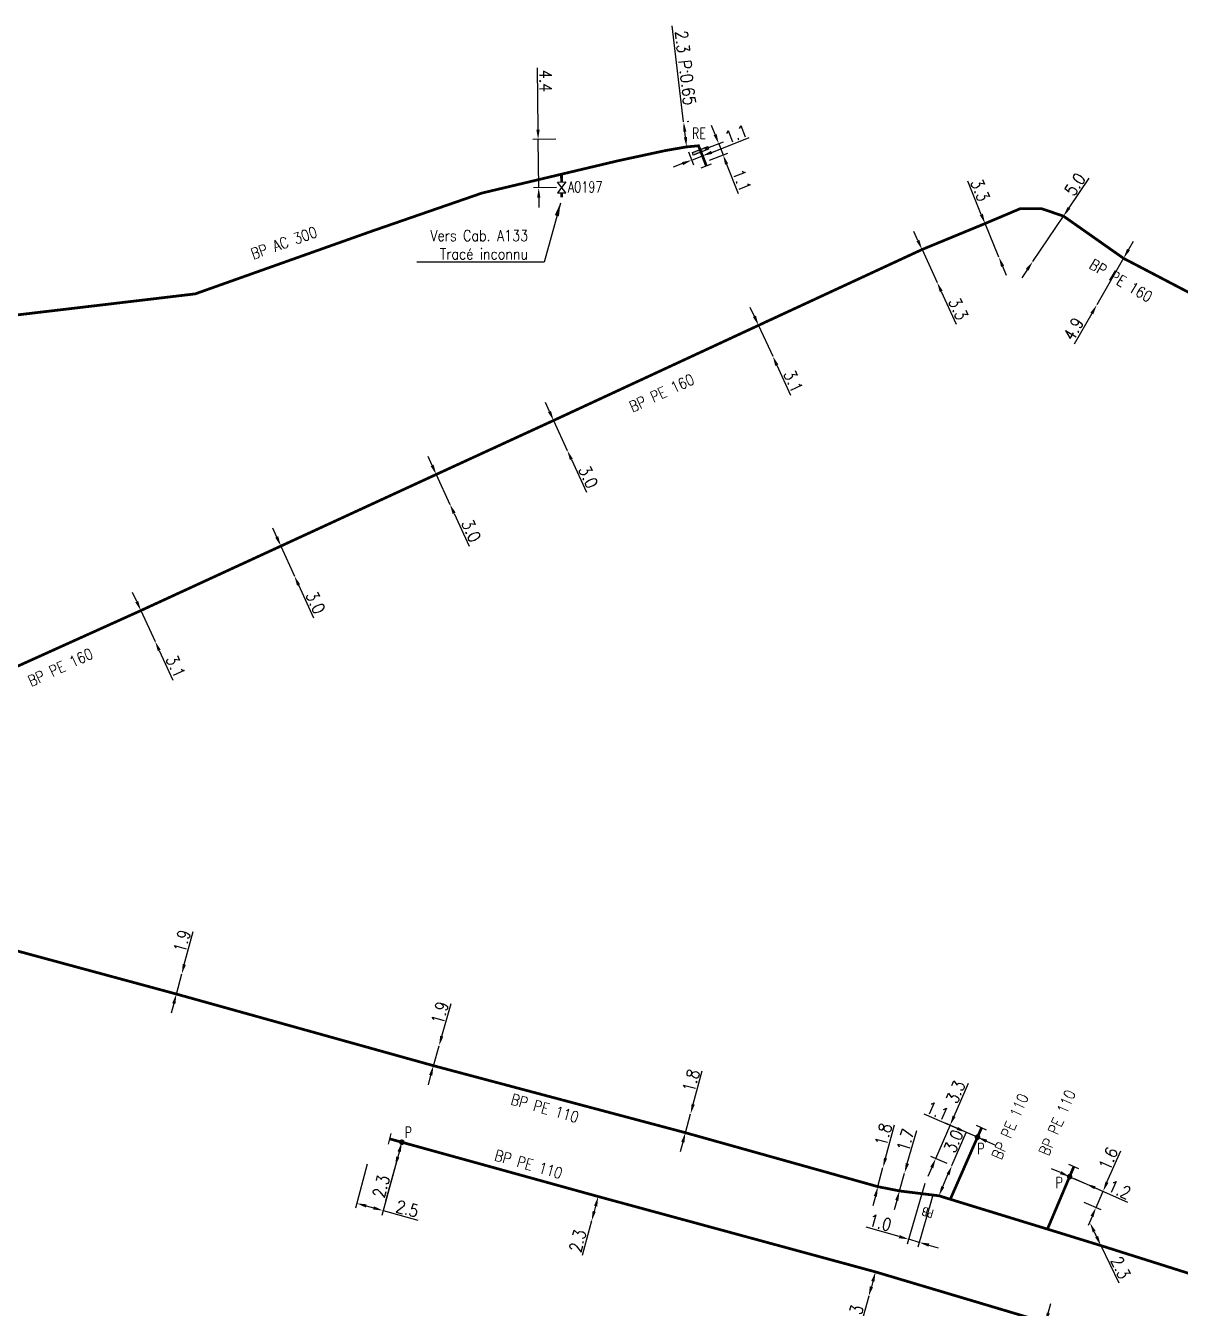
# Model space of a CAD drawing. Header units: millimetres. Extents: x 185000 to 186000, y 127990 to 129010.
# Drawn here: x 185299 to 185404.3, y 128646.2 to 128763.1 of the extents above; entities that cross this region are included whole.
import ezdxf
from ezdxf.enums import TextEntityAlignment as Align

# ---------------------------------------------------------------- set-up
doc = ezdxf.new("R2010")
doc.units = ezdxf.units.MM
doc.header["$PDMODE"] = 34
doc.linetypes.add('L_25_AP', pattern=[2000, 1000, 1000])
doc.linetypes.add('L_25_PE', pattern=[2000, 1000, 1000])
doc.layers.get('0').update_dxf_attribs({"linetype": 'CONTINUOUS'})
doc.layers.get('DEFPOINTS').update_dxf_attribs({"linetype": 'CONTINUOUS'})
for name, color, linetype in [('L_150', 1, 'CONTINUOUS'), ('L_300', 7, 'CONTINUOUS'), ('L_340', 7, 'CONTINUOUS')]:
    doc.layers.add(name, color=color, linetype=linetype)
doc.styles.add('G_ROMANS', font='ROMANS.SHX', dxfattribs={"width": 0.75})
doc.styles.get("Standard").update_dxf_attribs({"font": 'romans.shx', "width": 0.85})
doc.dimstyles.get("Standard").update_dxf_attribs({"dimtxt": 1.5, "dimasz": 1.2, "dimexe": 0.625, "dimexo": 0.625, "dimgap": 0.25, "dimtad": 1, "dimdec": 1, "dimzin": 0, "dimdsep": 46, "dimtxsty": 'Standard', "dimcen": -0.5, "dimadec": 0, "dimazin": 0, "dimtfac": 1, "dimtdec": 1, "dimtmove": 0, "dimatfit": 3, "dimfxl": 0, "dimtolj": 1, "dimtzin": 0, "dimarcsym": 0})

# ---------------------------------------------------------------- blocks, each defined once
blk = doc.blocks.new('*D869')
at = {"layer": 'DEFPOINTS', "color": 0, "linetype": 'Continuous', "transparency": 16777216}
for p in [(185396.04, 128653.95), (185396.04, 128653.95), (185397.03, 128651.88)]:
    blk.add_point(p, dxfattribs=at)
at = {"layer": 'L_150', "color": 0, "linetype": 'Continuous', "lineweight": -2, "transparency": 16777216}
for p, q in [((185396.43, 128653.14), (185396.64, 128652.69)), ((185397.03, 128651.88), (185398.66, 128648.48))]:
    blk.add_line(p, q, dxfattribs=at)
at = {"layer": 'L_150', "color": 0, "linetype": 'Continuous', "transparency": 16777216}
for points in [[(185396.56, 128653.21), (185396.29, 128653.08), (185396.04, 128653.95)], [(185396.78, 128652.76), (185396.51, 128652.63), (185397.03, 128651.88)]]:
    blk.add_solid(points, dxfattribs=at)
at = {"layer": 'L_150', "color": 0, "linetype": 'Continuous', "transparency": 16777216, "insert": (185398.83, 128649.87), "char_height": 1.125, "attachment_point": 5, "rotation": 295.622}
blk.add_mtext('\\A1;2.3', dxfattribs=at)
blk = doc.blocks.new('*D870')
at = {"layer": 'DEFPOINTS', "color": 0, "linetype": 'Continuous', "transparency": 16777216}
for p in [(185383.45, 128659.17), (185383.45, 128659.17), (185382.26, 128656.42)]:
    blk.add_point(p, dxfattribs=at)
at = {"layer": 'L_150', "color": 0, "linetype": 'Continuous', "lineweight": -2, "transparency": 16777216}
for p, q in [((185383.45, 128659.17), (185384.76, 128662.18)), ((185382.62, 128657.25), (185383.09, 128658.35))]:
    blk.add_line(p, q, dxfattribs=at)
at = {"layer": 'L_150', "color": 0, "linetype": 'Continuous', "transparency": 16777216}
for points in [[(185382.96, 128658.41), (185383.23, 128658.29), (185383.45, 128659.17)], [(185382.48, 128657.3), (185382.75, 128657.19), (185382.26, 128656.42)]]:
    blk.add_solid(points, dxfattribs=at)
at = {"layer": 'L_150', "color": 0, "linetype": 'Continuous', "transparency": 16777216, "insert": (185383.6, 128661.39), "char_height": 1.125, "attachment_point": 5, "rotation": 66.5026}
blk.add_mtext('\\A1;3.0', dxfattribs=at)
blk = doc.blocks.new('*D871')
at = {"layer": 'DEFPOINTS', "color": 0, "linetype": 'Continuous', "transparency": 16777216}
for p in [(185377.16, 128658.99), (185377.16, 128658.99), (185376.7, 128657.25)]:
    blk.add_point(p, dxfattribs=at)
at = {"layer": 'L_150', "color": 0, "linetype": 'Continuous', "lineweight": -2, "transparency": 16777216}
for p, q in [((185377.39, 128659.85), (185378.2, 128662.89)), ((185376.7, 128657.25), (185377.16, 128658.99)), ((185376.47, 128656.38), (185376.23, 128655.51))]:
    blk.add_line(p, q, dxfattribs=at)
at = {"layer": 'L_150', "color": 0, "linetype": 'Continuous', "transparency": 16777216}
for points in [[(185377.25, 128659.89), (185377.54, 128659.82), (185377.16, 128658.99)], [(185376.32, 128656.41), (185376.61, 128656.34), (185376.7, 128657.25)]]:
    blk.add_solid(points, dxfattribs=at)
at = {"layer": 'L_150', "color": 0, "linetype": 'Continuous', "transparency": 16777216, "insert": (185377.19, 128662), "char_height": 1.125, "attachment_point": 5, "rotation": 75.0662}
blk.add_mtext('\\A1;1.8', dxfattribs=at)
blk = doc.blocks.new('*D872')
at = {"layer": 'DEFPOINTS', "color": 0, "linetype": 'Continuous', "transparency": 16777216}
for p in [(185359.62, 128663.9), (185359.62, 128663.9), (185359.14, 128662.17)]:
    blk.add_point(p, dxfattribs=at)
at = {"layer": 'L_150', "color": 0, "linetype": 'Continuous', "lineweight": -2, "transparency": 16777216}
for p, q in [((185359.85, 128664.77), (185360.68, 128667.8)), ((185359.14, 128662.17), (185359.62, 128663.9)), ((185358.9, 128661.3), (185358.67, 128660.43))]:
    blk.add_line(p, q, dxfattribs=at)
at = {"layer": 'L_150', "color": 0, "linetype": 'Continuous', "transparency": 16777216}
for points in [[(185359.71, 128664.81), (185360, 128664.73), (185359.62, 128663.9)], [(185358.76, 128661.34), (185359.05, 128661.26), (185359.14, 128662.17)]]:
    blk.add_solid(points, dxfattribs=at)
at = {"layer": 'L_150', "color": 0, "linetype": 'Continuous', "transparency": 16777216, "insert": (185359.66, 128666.92), "char_height": 1.125, "attachment_point": 5, "rotation": 74.7001}
blk.add_mtext('\\A1;1.8', dxfattribs=at)
blk = doc.blocks.new('*D873')
at = {"layer": 'DEFPOINTS', "color": 0, "linetype": 'Continuous', "transparency": 16777216}
for p in [(185336.68, 128670.1), (185336.68, 128670.1), (185336.16, 128668.28)]:
    blk.add_point(p, dxfattribs=at)
at = {"layer": 'L_150', "color": 0, "linetype": 'Continuous', "lineweight": -2, "transparency": 16777216}
for p, q in [((185336.92, 128670.97), (185337.77, 128673.95)), ((185336.16, 128668.28), (185336.68, 128670.1)), ((185335.91, 128667.41), (185335.67, 128666.54))]:
    blk.add_line(p, q, dxfattribs=at)
at = {"layer": 'L_150', "color": 0, "linetype": 'Continuous', "transparency": 16777216}
for points in [[(185336.78, 128671.01), (185337.07, 128670.93), (185336.68, 128670.1)], [(185335.77, 128667.45), (185336.06, 128667.37), (185336.16, 128668.28)]]:
    blk.add_solid(points, dxfattribs=at)
at = {"layer": 'L_150', "color": 0, "linetype": 'Continuous', "transparency": 16777216, "insert": (185336.75, 128673.1), "char_height": 1.125, "attachment_point": 5, "rotation": 74.1764}
blk.add_mtext('\\A1;1.9', dxfattribs=at)
blk = doc.blocks.new('*D874')
at = {"layer": 'DEFPOINTS', "color": 0, "linetype": 'Continuous', "transparency": 16777216}
for p in [(185313.21, 128676.64), (185313.21, 128676.64), (185312.72, 128674.81)]:
    blk.add_point(p, dxfattribs=at)
at = {"layer": 'L_150', "color": 0, "linetype": 'Continuous', "lineweight": -2, "transparency": 16777216}
for p, q in [((185313.44, 128677.51), (185314.24, 128680.5)), ((185312.72, 128674.81), (185313.21, 128676.64)), ((185312.48, 128673.94), (185312.25, 128673.07))]:
    blk.add_line(p, q, dxfattribs=at)
at = {"layer": 'L_150', "color": 0, "linetype": 'Continuous', "transparency": 16777216}
for points in [[(185313.3, 128677.55), (185313.59, 128677.47), (185313.21, 128676.64)], [(185312.34, 128673.98), (185312.63, 128673.9), (185312.72, 128674.81)]]:
    blk.add_solid(points, dxfattribs=at)
at = {"layer": 'L_150', "color": 0, "linetype": 'Continuous', "transparency": 16777216, "insert": (185313.23, 128679.64), "char_height": 1.125, "attachment_point": 5, "rotation": 75.0056}
blk.add_mtext('\\A1;1.9', dxfattribs=at)
blk = doc.blocks.new('*D879')
at = {"layer": 'DEFPOINTS', "color": 0, "linetype": 'Continuous', "transparency": 16777216}
for p in [(185392, 128644.86), (185391.48, 128642.93), (185391.48, 128642.93)]:
    blk.add_point(p, dxfattribs=at)
at = {"layer": 'L_150', "color": 0, "linetype": 'Continuous', "lineweight": -2, "transparency": 16777216}
for p, q in [((185392.24, 128645.73), (185392.47, 128646.6)), ((185392, 128644.86), (185391.48, 128642.93)), ((185391.25, 128642.06), (185390.23, 128638.27))]:
    blk.add_line(p, q, dxfattribs=at)
at = {"layer": 'L_150', "color": 0, "linetype": 'Continuous', "transparency": 16777216}
for points in [[(185392.09, 128645.77), (185392.38, 128645.69), (185392, 128644.86)], [(185391.1, 128642.1), (185391.39, 128642.02), (185391.48, 128642.93)]]:
    blk.add_solid(points, dxfattribs=at)
at = {"layer": 'L_150', "color": 0, "linetype": 'Continuous', "transparency": 16777216, "insert": (185389.81, 128639.62), "char_height": 1.125, "attachment_point": 5, "rotation": 74.927}
blk.add_mtext('\\A1;2.0', dxfattribs=at)
blk = doc.blocks.new('*D881')
at = {"layer": 'DEFPOINTS', "color": 0, "linetype": 'Continuous', "transparency": 16777216}
for p in [(185376.48, 128649.48), (185375.86, 128647.26), (185375.86, 128647.26)]:
    blk.add_point(p, dxfattribs=at)
at = {"layer": 'L_150', "color": 0, "linetype": 'Continuous', "lineweight": -2, "transparency": 16777216}
for p, q in [((185376.24, 128648.61), (185376.1, 128648.13)), ((185375.86, 128647.26), (185374.99, 128644.1))]:
    blk.add_line(p, q, dxfattribs=at)
at = {"layer": 'L_150', "color": 0, "linetype": 'Continuous', "transparency": 16777216}
for points in [[(185376.09, 128648.65), (185376.38, 128648.57), (185376.48, 128649.48)], [(185375.96, 128648.17), (185376.25, 128648.09), (185375.86, 128647.26)]]:
    blk.add_solid(points, dxfattribs=at)
at = {"layer": 'L_150', "color": 0, "linetype": 'Continuous', "transparency": 16777216, "insert": (185374.58, 128645.44), "char_height": 1.125, "attachment_point": 5, "rotation": 74.5676}
blk.add_mtext('\\A1;2.3', dxfattribs=at)
blk = doc.blocks.new('*D882')
at = {"layer": 'DEFPOINTS', "color": 0, "linetype": 'Continuous', "transparency": 16777216}
for p in [(185351.19, 128656.35), (185350.59, 128654.13), (185350.59, 128654.13)]:
    blk.add_point(p, dxfattribs=at)
at = {"layer": 'L_150', "color": 0, "linetype": 'Continuous', "lineweight": -2, "transparency": 16777216}
for p, q in [((185350.95, 128655.48), (185350.82, 128655)), ((185350.59, 128654.13), (185349.73, 128650.96))]:
    blk.add_line(p, q, dxfattribs=at)
at = {"layer": 'L_150', "color": 0, "linetype": 'Continuous', "transparency": 16777216}
for points in [[(185350.81, 128655.52), (185351.1, 128655.44), (185351.19, 128656.35)], [(185350.68, 128655.03), (185350.97, 128654.96), (185350.59, 128654.13)]]:
    blk.add_solid(points, dxfattribs=at)
at = {"layer": 'L_150', "color": 0, "linetype": 'Continuous', "transparency": 16777216, "insert": (185349.32, 128652.31), "char_height": 1.125, "attachment_point": 5, "rotation": 74.8351}
blk.add_mtext('\\A1;2.3', dxfattribs=at)
blk = doc.blocks.new('*D883')
at = {"layer": 'DEFPOINTS', "color": 0, "linetype": 'Continuous', "transparency": 16777216}
for p in [(185333.28, 128661.3), (185330.26, 128659.74), (185329.16, 128655.73)]:
    blk.add_point(p, dxfattribs=at)
at = {"layer": 'L_300', "color": 0, "linetype": 'Continuous', "lineweight": -2, "transparency": 16777216}
for p, q in [((185333.15, 128660.85), (185331.45, 128654.62)), ((185330.13, 128659.29), (185329.04, 128655.28)), ((185330.03, 128655.5), (185330.7, 128655.31)), ((185331.57, 128655.07), (185334.73, 128654.21))]:
    blk.add_line(p, q, dxfattribs=at)
at = {"layer": 'L_300', "color": 0, "linetype": 'Continuous', "transparency": 16777216}
for points in [[(185330.07, 128655.64), (185329.99, 128655.35), (185329.16, 128655.73)], [(185330.74, 128655.46), (185330.66, 128655.17), (185331.57, 128655.07)]]:
    blk.add_solid(points, dxfattribs=at)
at = {"layer": 'L_300', "color": 0, "linetype": 'Continuous', "transparency": 16777216, "insert": (185333.78, 128655.24), "char_height": 1.125, "attachment_point": 5, "rotation": 344.6759}
blk.add_mtext('\\A1;2.5', dxfattribs=at)
blk = doc.blocks.new('*D884')
at = {"layer": 'DEFPOINTS', "color": 0, "linetype": 'Continuous', "transparency": 16777216}
for p in [(185333.28, 128661.3), (185332.67, 128659.08), (185332.67, 128659.08)]:
    blk.add_point(p, dxfattribs=at)
at = {"layer": 'L_300', "color": 0, "linetype": 'Continuous', "lineweight": -2, "transparency": 16777216}
for p, q in [((185333.04, 128660.43), (185332.91, 128659.95)), ((185332.67, 128659.08), (185331.8, 128655.92))]:
    blk.add_line(p, q, dxfattribs=at)
at = {"layer": 'L_300', "color": 0, "linetype": 'Continuous', "transparency": 16777216}
for points in [[(185332.89, 128660.47), (185333.18, 128660.39), (185333.28, 128661.3)], [(185332.76, 128659.99), (185333.05, 128659.91), (185332.67, 128659.08)]]:
    blk.add_solid(points, dxfattribs=at)
at = {"layer": 'L_300', "color": 0, "linetype": 'Continuous', "transparency": 16777216, "insert": (185331.39, 128657.27), "char_height": 1.125, "attachment_point": 5, "rotation": 74.6916}
blk.add_mtext('\\A1;2.3', dxfattribs=at)
blk = doc.blocks.new('*D1025')
at = {"layer": 'DEFPOINTS', "color": 0, "linetype": 'Continuous', "transparency": 16777216}
for p in [(185379.13, 128658.49), (185379.13, 128658.49), (185378.67, 128656.86)]:
    blk.add_point(p, dxfattribs=at)
at = {"layer": 'L_150', "color": 0, "linetype": 'Continuous', "lineweight": -2, "transparency": 16777216}
for p, q in [((185379.38, 128659.36), (185380.25, 128662.38)), ((185378.67, 128656.86), (185379.13, 128658.49)), ((185378.42, 128656), (185378.17, 128655.13))]:
    blk.add_line(p, q, dxfattribs=at)
at = {"layer": 'L_150', "color": 0, "linetype": 'Continuous', "transparency": 16777216}
for points in [[(185379.24, 128659.4), (185379.53, 128659.32), (185379.13, 128658.49)], [(185378.27, 128656.04), (185378.56, 128655.95), (185378.67, 128656.86)]]:
    blk.add_solid(points, dxfattribs=at)
at = {"layer": 'L_150', "color": 0, "linetype": 'Continuous', "transparency": 16777216, "insert": (185379.22, 128661.51), "char_height": 1.125, "attachment_point": 5, "rotation": 73.9577}
blk.add_mtext('\\A1;1.7', dxfattribs=at)
blk = doc.blocks.new('*D1026')
at = {"layer": 'DEFPOINTS', "color": 0, "linetype": 'Continuous', "transparency": 16777216}
for p in [(185381.11, 128658), (185381.71, 128656.49), (185379.51, 128652.45)]:
    blk.add_point(p, dxfattribs=at)
at = {"layer": 'L_340', "color": 0, "linetype": 'Continuous', "lineweight": -2, "transparency": 16777216}
for p, q in [((185380.98, 128657.55), (185379.38, 128652)), ((185381.58, 128656.04), (185380.34, 128651.72)), ((185378.65, 128652.7), (185375.63, 128653.57)), ((185380.47, 128652.17), (185379.51, 128652.45)), ((185381.34, 128651.92), (185382.2, 128651.67))]:
    blk.add_line(p, q, dxfattribs=at)
at = {"layer": 'L_340', "color": 0, "linetype": 'Continuous', "transparency": 16777216}
for points in [[(185378.69, 128652.84), (185378.6, 128652.55), (185379.51, 128652.45)], [(185381.38, 128652.07), (185381.3, 128651.78), (185380.47, 128652.17)]]:
    blk.add_solid(points, dxfattribs=at)
at = {"layer": 'L_340', "color": 0, "linetype": 'Continuous', "transparency": 16777216, "insert": (185376.91, 128653.98), "char_height": 1.125, "attachment_point": 5, "rotation": 343.9577}
blk.add_mtext('\\A1;1.0', dxfattribs=at)
blk = doc.blocks.new('L_340_13')
at = {"color": 0, "linetype": 'Continuous', "flags": 128}
blk.add_lwpolyline([(0, 0), (0, 1.25)], dxfattribs=at)
at = {"color": 0, "linetype": 'Continuous', "style": 'G_ROMANS', "width": 0.75}
blk.add_text('PB', height=0.75, dxfattribs=at).set_placement((0, 1.66), align=Align.MIDDLE)
at = {"color": 0, "linetype": 'Continuous', "width": 0.75, "flags": 3}
for tag, p in [('DEF_LEG', (0, -10)), ('DEF_COUP', (0, -12.5)), ('DEF_TYPE', (0, -15))]:
    blk.add_attdef(tag, text='', height=1.2, dxfattribs=at).set_placement(p, align=Align.MIDDLE)
blk = doc.blocks.new('L_340_07')
at = {"color": 0, "linetype": 'Continuous', "const_width": 0.25, "flags": 128}
blk.add_lwpolyline([(0, 0), (0.35, 0)], dxfattribs=at)
at = {"color": 0, "linetype": 'Continuous', "flags": 128}
blk.add_lwpolyline([(0.35, -0.5), (0.35, 0.5)], dxfattribs=at)
at = {"color": 0, "linetype": 'Continuous', "width": 0.75, "flags": 3}
for tag, p in [('DEF_LEG', (0.72, -3.47)), ('DEF_COUP', (0.72, -5.97)), ('DEF_TYPE', (0.72, -8.47))]:
    blk.add_attdef(tag, text='', height=1.2, dxfattribs=at).set_placement(p, align=Align.MIDDLE)
blk = doc.blocks.new('L_300_12')
at = {"color": 0, "linetype": 'Continuous', "const_width": 0.248, "flags": 128}
blk.add_lwpolyline([(-0.13, 0, 1), (0.13, 0, 1)], format="xyb", close=True, dxfattribs=at)
at = {"linetype": 'Continuous', "style": 'G_ROMANS', "width": 0.75}
blk.add_attdef('P', text='', height=1, dxfattribs=at).set_placement((0, 1.33), align=Align.MIDDLE_CENTER)
at = {"color": 0, "linetype": 'Continuous', "width": 0.75, "flags": 3}
for tag, p in [('DEF_LEG', (0, -5)), ('DEF_COUP', (0, -7.5)), ('DEF_TYPE', (0, -10))]:
    blk.add_attdef(tag, text='', height=1.2, dxfattribs=at).set_placement(p, align=Align.MIDDLE)
blk = doc.blocks.new('*D249')
at = {"layer": 'DEFPOINTS', "color": 0, "linetype": 'Continuous', "transparency": 16777216}
for p in [(185385.78, 128661.76), (185381.97, 128659.82), (185383.45, 128659.17)]:
    blk.add_point(p, dxfattribs=at)
at = {"layer": 'L_300', "color": 0, "linetype": 'Continuous', "lineweight": -2, "transparency": 16777216}
for p, q in [((185383.64, 128663.67), (185384.95, 128666.67)), ((185381.97, 128659.82), (185383.28, 128662.84)), ((185385.35, 128661.95), (185382.85, 128663.03)), ((185383.02, 128659.36), (185381.54, 128660)), ((185381.61, 128658.99), (185381.25, 128658.17))]:
    blk.add_line(p, q, dxfattribs=at)
at = {"layer": 'L_300', "color": 0, "linetype": 'Continuous', "transparency": 16777216}
for points in [[(185383.51, 128663.73), (185383.78, 128663.61), (185383.28, 128662.84)], [(185381.47, 128659.05), (185381.75, 128658.93), (185381.97, 128659.82)]]:
    blk.add_solid(points, dxfattribs=at)
at = {"layer": 'L_300', "color": 0, "linetype": 'Continuous', "transparency": 16777216, "insert": (185383.79, 128665.88), "char_height": 1.125, "attachment_point": 5, "rotation": 66.5026}
blk.add_mtext('\\A1;3.3', dxfattribs=at)
blk = doc.blocks.new('*D250')
at = {"layer": 'DEFPOINTS', "color": 0, "linetype": 'Continuous', "transparency": 16777216}
for p in [(185384.77, 128662.2), (185384.77, 128662.2), (185385.78, 128661.76)]:
    blk.add_point(p, dxfattribs=at)
at = {"layer": 'L_300', "color": 0, "linetype": 'Continuous', "lineweight": -2, "transparency": 16777216}
for p, q in [((185383.94, 128662.56), (185380.93, 128663.87)), ((185385.78, 128661.76), (185384.77, 128662.2)), ((185386.6, 128661.4), (185387.43, 128661.04))]:
    blk.add_line(p, q, dxfattribs=at)
at = {"layer": 'L_300', "color": 0, "linetype": 'Continuous', "transparency": 16777216}
for points in [[(185384, 128662.69), (185383.88, 128662.42), (185384.77, 128662.2)], [(185386.66, 128661.54), (185386.54, 128661.26), (185385.78, 128661.76)]]:
    blk.add_solid(points, dxfattribs=at)
at = {"layer": 'L_300', "color": 0, "linetype": 'Continuous', "transparency": 16777216, "insert": (185382.13, 128664.16), "char_height": 1.125, "attachment_point": 5, "rotation": 336.5026}
blk.add_mtext('\\A1;1.1', dxfattribs=at)
blk = doc.blocks.new('*D1107')
at = {"layer": 'DEFPOINTS', "color": 0, "linetype": 'Continuous', "transparency": 16777216}
for p in [(185394.18, 128658.16), (185395.04, 128656.04), (185396.59, 128655.36)]:
    blk.add_point(p, dxfattribs=at)
at = {"layer": 'L_300', "color": 0, "linetype": 'Continuous', "lineweight": -2, "transparency": 16777216}
for p, q in [((185397.59, 128657.65), (185398.86, 128660.53)), ((185394.61, 128657.98), (185397.66, 128656.64)), ((185395.47, 128655.85), (185397.02, 128655.17)), ((185396.59, 128655.36), (185397.23, 128656.83)), ((185396.23, 128654.54), (185395.87, 128653.71))]:
    blk.add_line(p, q, dxfattribs=at)
at = {"layer": 'L_300', "color": 0, "linetype": 'Continuous', "transparency": 16777216}
for points in [[(185397.46, 128657.71), (185397.73, 128657.59), (185397.23, 128656.83)], [(185396.09, 128654.6), (185396.36, 128654.48), (185396.59, 128655.36)]]:
    blk.add_solid(points, dxfattribs=at)
at = {"layer": 'L_300', "color": 0, "linetype": 'Continuous', "transparency": 16777216, "insert": (185397.72, 128659.8), "char_height": 1.125, "attachment_point": 5, "rotation": 66.3073}
blk.add_mtext('\\A1;1.6', dxfattribs=at)
blk = doc.blocks.new('*D1108')
at = {"layer": 'DEFPOINTS', "color": 0, "linetype": 'Continuous', "transparency": 16777216}
for p in [(185394.18, 128658.16), (185395.68, 128657.51), (185395.68, 128657.51)]:
    blk.add_point(p, dxfattribs=at)
at = {"layer": 'L_300', "color": 0, "linetype": 'Continuous', "lineweight": -2, "transparency": 16777216}
for p, q in [((185393.36, 128658.53), (185392.53, 128658.89)), ((185394.18, 128658.16), (185395.68, 128657.51)), ((185396.5, 128657.15), (185399.45, 128655.85))]:
    blk.add_line(p, q, dxfattribs=at)
at = {"layer": 'L_300', "color": 0, "linetype": 'Continuous', "transparency": 16777216}
for points in [[(185393.42, 128658.66), (185393.3, 128658.39), (185394.18, 128658.16)], [(185396.56, 128657.28), (185396.44, 128657.01), (185395.68, 128657.51)]]:
    blk.add_solid(points, dxfattribs=at)
at = {"layer": 'L_300', "color": 0, "linetype": 'Continuous', "transparency": 16777216, "insert": (185398.72, 128656.99), "char_height": 1.125, "attachment_point": 5, "rotation": 336.3073}
blk.add_mtext('\\A1;1.2', dxfattribs=at)
blk = doc.blocks.new('*D1131')
at = {"layer": 'DEFPOINTS', "color": 0, "linetype": 'Continuous', "transparency": 16777216}
for p in [(185358.83, 128754.3), (185358.98, 128754.32), (185359.25, 128752.04)]:
    blk.add_point(p, dxfattribs=at)
at = {"layer": 'L_150', "color": 0, "linetype": 'Continuous', "lineweight": -2, "transparency": 16777216}
for p, q in [((185358.98, 128754.32), (185357.93, 128763.09)), ((185359.3, 128754.36), (185359.44, 128754.38)), ((185359.14, 128752.93), (185359.09, 128753.43))]:
    blk.add_line(p, q, dxfattribs=at)
at = {"layer": 'L_150', "color": 0, "linetype": 'Continuous', "transparency": 16777216}
for points in [[(185359.23, 128753.44), (185358.94, 128753.41), (185358.98, 128754.32)], [(185359.29, 128752.95), (185359, 128752.91), (185359.25, 128752.04)]]:
    blk.add_solid(points, dxfattribs=at)
at = {"layer": 'L_150', "color": 0, "linetype": 'Continuous', "transparency": 16777216, "insert": (185359.15, 128759.24), "char_height": 1.125, "attachment_point": 5, "rotation": 276.8005}
blk.add_mtext('\\A1;2.3 P:0.65', dxfattribs=at)
blk = doc.blocks.new('*D1132')
at = {"layer": 'DEFPOINTS', "color": 0, "linetype": 'Continuous', "transparency": 16777216}
for p in [(185359.25, 128752.04), (185359.72, 128750.84), (185360.7, 128751.22)]:
    blk.add_point(p, dxfattribs=at)
at = {"layer": 'L_150', "color": 0, "linetype": 'Continuous', "lineweight": -2, "transparency": 16777216}
for p, q in [((185361.54, 128751.54), (185364.97, 128752.88)), ((185358.88, 128750.51), (185358.04, 128750.18)), ((185359.42, 128751.6), (185359.89, 128750.4)), ((185359.72, 128750.84), (185360.7, 128751.22))]:
    blk.add_line(p, q, dxfattribs=at)
at = {"layer": 'L_150', "color": 0, "linetype": 'Continuous', "transparency": 16777216}
for points in [[(185361.48, 128751.68), (185361.59, 128751.4), (185360.7, 128751.22)], [(185358.83, 128750.65), (185358.93, 128750.37), (185359.72, 128750.84)]]:
    blk.add_solid(points, dxfattribs=at)
at = {"layer": 'L_150', "color": 0, "linetype": 'Continuous', "transparency": 16777216, "insert": (185363.78, 128753.23), "char_height": 1.125, "attachment_point": 5, "rotation": 21.2892}
blk.add_mtext('\\A1;1.1', dxfattribs=at)
blk = doc.blocks.new('L_300_09')
at = {"color": 0, "linetype": 'Continuous', "flags": 128}
blk.add_lwpolyline([(0.5, -0.38), (-0.5, 0.38), (-0.5, -0.38), (0.5, 0.38), (0.5, -0.38)], dxfattribs=at)
at = {"color": 0, "linetype": 'Continuous', "width": 0.75}
blk.add_attdef('NUM', text='', height=1, dxfattribs=at).set_placement((0, 1.69), align=Align.MIDDLE_CENTER)
at = {"color": 0, "linetype": 'Continuous', "width": 0.75, "flags": 3}
for tag, p in [('DEF_LEG', (0, -5)), ('DEF_COUP', (0, -7.5)), ('DEF_TYPE', (0, -10))]:
    blk.add_attdef(tag, text='', height=1.2, dxfattribs=at).set_placement(p, align=Align.MIDDLE)
blk = doc.blocks.new('L_340_20')
at = {"linetype": 'Continuous'}
blk.add_hatch(color=0, dxfattribs=at).paths.add_polyline_path([(0.12, 0.75), (-0.12, 0.75), (-0.12, -0.75), (0.12, -0.75)])
at = {"color": 0, "linetype": 'Continuous'}
blk.add_lwpolyline([(-0.12, 0.75), (0.12, 0.75), (0.12, -0.75), (-0.12, -0.75)], close=True, dxfattribs=at)
at = {"color": 0, "linetype": 'Continuous', "width": 0.75}
for tag, height, flags, p in [('RE', 1, 8, (0, 2.19)), ('DEF_LEG', 1.2, 3, (0, -5)), ('DEF_COUP', 1.2, 3, (0, -7.5)), ('DEF_TYPE', 1.2, 3, (0, -10))]:
    blk.add_attdef(tag, text='', height=height, dxfattribs=dict(at, flags=flags)).set_placement(p, align=Align.MIDDLE)
blk = doc.blocks.new('*D1170')
at = {"layer": 'DEFPOINTS', "color": 0, "linetype": 'Continuous', "transparency": 16777216}
for p in [(185345.71, 128752.71), (185347.8, 128752.74), (185347.85, 128748.34)]:
    blk.add_point(p, dxfattribs=at)
at = {"layer": 'L_300', "color": 0, "linetype": 'Continuous', "lineweight": -2, "transparency": 16777216}
for p, q in [((185345.7, 128753.61), (185345.64, 128759.26)), ((185347.34, 128752.73), (185345.24, 128752.71)), ((185345.76, 128748.31), (185345.71, 128752.71)), ((185347.38, 128748.33), (185345.29, 128748.31)), ((185345.77, 128747.41), (185345.78, 128746.51))]:
    blk.add_line(p, q, dxfattribs=at)
at = {"layer": 'L_300', "color": 0, "linetype": 'Continuous', "transparency": 16777216}
for points in [[(185345.85, 128753.61), (185345.55, 128753.61), (185345.71, 128752.71)], [(185345.92, 128747.41), (185345.62, 128747.41), (185345.76, 128748.31)]]:
    blk.add_solid(points, dxfattribs=at)
at = {"layer": 'L_300', "color": 0, "linetype": 'Continuous', "transparency": 16777216, "insert": (185346.4, 128758.05), "char_height": 1.125, "attachment_point": 5, "rotation": 270.6279}
blk.add_mtext('\\A1;4.4', dxfattribs=at)
blk = doc.blocks.new('*D2526')
at = {"layer": 'DEFPOINTS', "color": 0, "linetype": 'Continuous', "transparency": 16777216}
for p in [(185309.48, 128709.77), (185310.78, 128706.96), (185310.78, 128706.96)]:
    blk.add_point(p, dxfattribs=at)
at = {"layer": 'L_150', "color": 0, "linetype": 'Continuous', "lineweight": -2, "transparency": 16777216}
for p, q in [((185309.1, 128710.59), (185308.73, 128711.41)), ((185309.48, 128709.77), (185310.78, 128706.96)), ((185311.15, 128706.14), (185312.41, 128703.41))]:
    blk.add_line(p, q, dxfattribs=at)
at = {"layer": 'L_150', "color": 0, "linetype": 'Continuous', "transparency": 16777216}
for points in [[(185309.24, 128710.65), (185308.97, 128710.53), (185309.48, 128709.77)], [(185311.29, 128706.2), (185311.02, 128706.08), (185310.78, 128706.96)]]:
    blk.add_solid(points, dxfattribs=at)
at = {"layer": 'L_150', "color": 0, "linetype": 'Continuous', "transparency": 16777216, "insert": (185312.65, 128704.68), "char_height": 1.125, "attachment_point": 5, "rotation": 294.74}
blk.add_mtext('\\A1;3.1', dxfattribs=at)
blk = doc.blocks.new('*D2527')
at = {"layer": 'DEFPOINTS', "color": 0, "linetype": 'Continuous', "transparency": 16777216}
for p in [(185322.25, 128715.65), (185323.49, 128712.92), (185323.49, 128712.92)]:
    blk.add_point(p, dxfattribs=at)
at = {"layer": 'L_150', "color": 0, "linetype": 'Continuous', "lineweight": -2, "transparency": 16777216}
for p, q in [((185321.88, 128716.47), (185321.51, 128717.29)), ((185322.25, 128715.65), (185323.49, 128712.92)), ((185323.86, 128712.1), (185325.21, 128709.12))]:
    blk.add_line(p, q, dxfattribs=at)
at = {"layer": 'L_150', "color": 0, "linetype": 'Continuous', "transparency": 16777216}
for points in [[(185322.01, 128716.54), (185321.74, 128716.41), (185322.25, 128715.65)], [(185324, 128712.16), (185323.72, 128712.04), (185323.49, 128712.92)]]:
    blk.add_solid(points, dxfattribs=at)
at = {"layer": 'L_150', "color": 0, "linetype": 'Continuous', "transparency": 16777216, "insert": (185325.41, 128710.51), "char_height": 1.125, "attachment_point": 5, "rotation": 294.3923}
blk.add_mtext('\\A1;3.0', dxfattribs=at)
blk = doc.blocks.new('*D2528')
at = {"layer": 'DEFPOINTS', "color": 0, "linetype": 'Continuous', "transparency": 16777216}
for p in [(185336.42, 128722.18), (185337.67, 128719.45), (185337.67, 128719.45)]:
    blk.add_point(p, dxfattribs=at)
at = {"layer": 'L_150', "color": 0, "linetype": 'Continuous', "lineweight": -2, "transparency": 16777216}
for p, q in [((185336.04, 128722.99), (185335.67, 128723.81)), ((185336.42, 128722.18), (185337.67, 128719.45)), ((185338.05, 128718.63), (185339.42, 128715.65))]:
    blk.add_line(p, q, dxfattribs=at)
at = {"layer": 'L_150', "color": 0, "linetype": 'Continuous', "transparency": 16777216}
for points in [[(185336.18, 128723.06), (185335.91, 128722.93), (185336.42, 128722.18)], [(185338.19, 128718.7), (185337.91, 128718.57), (185337.67, 128719.45)]]:
    blk.add_solid(points, dxfattribs=at)
at = {"layer": 'L_150', "color": 0, "linetype": 'Continuous', "transparency": 16777216, "insert": (185339.61, 128717.05), "char_height": 1.125, "attachment_point": 5, "rotation": 294.702}
blk.add_mtext('\\A1;3.0', dxfattribs=at)
blk = doc.blocks.new('*D2529')
at = {"layer": 'DEFPOINTS', "color": 0, "linetype": 'Continuous', "transparency": 16777216}
for p in [(185347.12, 128727.1), (185348.37, 128724.37), (185348.37, 128724.37)]:
    blk.add_point(p, dxfattribs=at)
at = {"layer": 'L_150', "color": 0, "linetype": 'Continuous', "lineweight": -2, "transparency": 16777216}
for p, q in [((185346.74, 128727.92), (185346.37, 128728.73)), ((185347.12, 128727.1), (185348.37, 128724.37)), ((185348.74, 128723.55), (185350.11, 128720.57))]:
    blk.add_line(p, q, dxfattribs=at)
at = {"layer": 'L_150', "color": 0, "linetype": 'Continuous', "transparency": 16777216}
for points in [[(185346.88, 128727.98), (185346.61, 128727.85), (185347.12, 128727.1)], [(185348.88, 128723.61), (185348.61, 128723.49), (185348.37, 128724.37)]]:
    blk.add_solid(points, dxfattribs=at)
at = {"layer": 'L_150', "color": 0, "linetype": 'Continuous', "transparency": 16777216, "insert": (185350.29, 128721.96), "char_height": 1.125, "attachment_point": 5, "rotation": 294.6113}
blk.add_mtext('\\A1;3.0', dxfattribs=at)
blk = doc.blocks.new('*D2530')
at = {"layer": 'DEFPOINTS', "color": 0, "linetype": 'Continuous', "transparency": 16777216}
for p in [(185365.81, 128735.77), (185367.11, 128732.95), (185367.11, 128732.95)]:
    blk.add_point(p, dxfattribs=at)
at = {"layer": 'L_150', "color": 0, "linetype": 'Continuous', "lineweight": -2, "transparency": 16777216}
for p, q in [((185365.44, 128736.59), (185365.06, 128737.41)), ((185365.81, 128735.77), (185367.11, 128732.95)), ((185367.48, 128732.13), (185368.73, 128729.4))]:
    blk.add_line(p, q, dxfattribs=at)
at = {"layer": 'L_150', "color": 0, "linetype": 'Continuous', "transparency": 16777216}
for points in [[(185365.58, 128736.65), (185365.3, 128736.53), (185365.81, 128735.77)], [(185367.62, 128732.2), (185367.34, 128732.07), (185367.11, 128732.95)]]:
    blk.add_solid(points, dxfattribs=at)
at = {"layer": 'L_150', "color": 0, "linetype": 'Continuous', "transparency": 16777216, "insert": (185368.98, 128730.67), "char_height": 1.125, "attachment_point": 5, "rotation": 294.6108}
blk.add_mtext('\\A1;3.1', dxfattribs=at)
blk = doc.blocks.new('*D2531')
at = {"layer": 'DEFPOINTS', "color": 0, "linetype": 'Continuous', "transparency": 16777216}
for p in [(185380.72, 128742.68), (185382.1, 128739.68), (185382.1, 128739.68)]:
    blk.add_point(p, dxfattribs=at)
at = {"layer": 'L_150', "color": 0, "linetype": 'Continuous', "lineweight": -2, "transparency": 16777216}
for p, q in [((185380.34, 128743.5), (185379.97, 128744.32)), ((185380.72, 128742.68), (185382.1, 128739.68)), ((185382.47, 128738.87), (185383.84, 128735.89))]:
    blk.add_line(p, q, dxfattribs=at)
at = {"layer": 'L_150', "color": 0, "linetype": 'Continuous', "transparency": 16777216}
for points in [[(185380.48, 128743.56), (185380.21, 128743.44), (185380.72, 128742.68)], [(185382.61, 128738.93), (185382.34, 128738.8), (185382.1, 128739.68)]]:
    blk.add_solid(points, dxfattribs=at)
at = {"layer": 'L_150', "color": 0, "linetype": 'Continuous', "transparency": 16777216, "insert": (185384.03, 128737.28), "char_height": 1.125, "attachment_point": 5, "rotation": 294.702}
blk.add_mtext('\\A1;3.3', dxfattribs=at)
blk = doc.blocks.new('*D2532')
at = {"layer": 'DEFPOINTS', "color": 0, "linetype": 'Continuous', "transparency": 16777216}
for p in [(185386.47, 128745.05), (185387.73, 128741.99), (185387.73, 128741.99)]:
    blk.add_point(p, dxfattribs=at)
at = {"layer": 'L_150', "color": 0, "linetype": 'Continuous', "lineweight": -2, "transparency": 16777216}
for p, q in [((185386.13, 128745.88), (185384.89, 128748.91)), ((185387.73, 128741.99), (185386.47, 128745.05)), ((185388.07, 128741.16), (185388.41, 128740.33))]:
    blk.add_line(p, q, dxfattribs=at)
at = {"layer": 'L_150', "color": 0, "linetype": 'Continuous', "transparency": 16777216}
for points in [[(185386.27, 128745.94), (185385.99, 128745.82), (185386.47, 128745.05)], [(185388.21, 128741.22), (185387.93, 128741.1), (185387.73, 128741.99)]]:
    blk.add_solid(points, dxfattribs=at)
at = {"layer": 'L_150', "color": 0, "linetype": 'Continuous', "transparency": 16777216, "insert": (185386.03, 128748.1), "char_height": 1.125, "attachment_point": 5, "rotation": 292.3254}
blk.add_mtext('\\A1;3.3', dxfattribs=at)
blk = doc.blocks.new('*D2533')
at = {"layer": 'DEFPOINTS', "color": 0, "linetype": 'Continuous', "transparency": 16777216}
for p in [(185393.62, 128745.73), (185390.82, 128741.59), (185390.82, 128741.59)]:
    blk.add_point(p, dxfattribs=at)
at = {"layer": 'L_150', "color": 0, "linetype": 'Continuous', "lineweight": -2, "transparency": 16777216}
for p, q in [((185394.13, 128746.47), (185395.96, 128749.19)), ((185390.82, 128741.59), (185393.62, 128745.73)), ((185390.32, 128740.84), (185389.81, 128740.09))]:
    blk.add_line(p, q, dxfattribs=at)
at = {"layer": 'L_150', "color": 0, "linetype": 'Continuous', "transparency": 16777216}
for points in [[(185394, 128746.56), (185394.25, 128746.39), (185393.62, 128745.73)], [(185390.19, 128740.92), (185390.44, 128740.76), (185390.82, 128741.59)]]:
    blk.add_solid(points, dxfattribs=at)
at = {"layer": 'L_150', "color": 0, "linetype": 'Continuous', "transparency": 16777216, "insert": (185394.68, 128748.62), "char_height": 1.125, "attachment_point": 5, "rotation": 55.9099}
blk.add_mtext('\\A1;5.0', dxfattribs=at)
blk = doc.blocks.new('*D2534')
at = {"layer": 'DEFPOINTS', "color": 0, "linetype": 'Continuous', "transparency": 16777216}
for p in [(185399.1, 128741.88), (185396.66, 128737.64), (185396.66, 128737.64)]:
    blk.add_point(p, dxfattribs=at)
at = {"layer": 'L_150', "color": 0, "linetype": 'Continuous', "lineweight": -2, "transparency": 16777216}
for p, q in [((185399.55, 128742.66), (185400, 128743.44)), ((185399.1, 128741.88), (185396.66, 128737.64)), ((185396.21, 128736.86), (185394.59, 128734.05))]:
    blk.add_line(p, q, dxfattribs=at)
at = {"layer": 'L_150', "color": 0, "linetype": 'Continuous', "transparency": 16777216}
for points in [[(185399.42, 128742.74), (185399.68, 128742.59), (185399.1, 128741.88)], [(185396.08, 128736.93), (185396.34, 128736.78), (185396.66, 128737.64)]]:
    blk.add_solid(points, dxfattribs=at)
at = {"layer": 'L_150', "color": 0, "linetype": 'Continuous', "transparency": 16777216, "insert": (185394.53, 128735.44), "char_height": 1.125, "attachment_point": 5, "rotation": 60.0502}
blk.add_mtext('\\A1;4.9', dxfattribs=at)
blk = doc.blocks.new('*D2538')
at = {"layer": 'DEFPOINTS', "color": 0, "linetype": 'Continuous', "transparency": 16777216}
for p in [(185360.52, 128751.68), (185362.18, 128752.33), (185360.92, 128750.65)]:
    blk.add_point(p, dxfattribs=at)
at = {"layer": 'L_340', "color": 0, "linetype": 'Continuous', "lineweight": -2, "transparency": 16777216}
for p, q in [((185361.85, 128753.16), (185361.52, 128754)), ((185360.95, 128751.85), (185362.61, 128752.5)), ((185362.18, 128752.33), (185362.58, 128751.3)), ((185361.35, 128750.82), (185363.01, 128751.47)), ((185362.9, 128750.46), (185363.94, 128747.79))]:
    blk.add_line(p, q, dxfattribs=at)
at = {"layer": 'L_340', "color": 0, "linetype": 'Continuous', "transparency": 16777216}
for points in [[(185361.99, 128753.22), (185361.71, 128753.11), (185362.18, 128752.33)], [(185363.04, 128750.52), (185362.76, 128750.41), (185362.58, 128751.3)]]:
    blk.add_solid(points, dxfattribs=at)
at = {"layer": 'L_340', "color": 0, "linetype": 'Continuous', "transparency": 16777216, "insert": (185364.29, 128748.98), "char_height": 1.125, "attachment_point": 5, "rotation": 291.2857}
blk.add_mtext('\\A1;1.1', dxfattribs=at)

msp = doc.modelspace()

# ---------------------------------------------------------------- linework, layer by layer
at = {"layer": 'L_150', "linetype": 'L_25_AP', "ltscale": 0.5, "const_width": 0.25, "flags": 128}
for points in [[(185360.92, 128750.65), (185360.7, 128751.22), (185360.52, 128751.68), (185360.34, 128752.14), (185359.25, 128752.04), (185357.3, 128751.7), (185353.03, 128750.78), (185340.59, 128747.83), (185330.44, 128744.32), (185314.44, 128738.64), (185310.65, 128738.19), (185290.15, 128735.77), (185260.33, 128732.44), (185241.32, 128730.44), (185240.44, 128730.35), (185238.93, 128730.18), (185223.84, 128728.51), (185220.55, 128728.15), (185214.98, 128727.67), (185200.84, 128726.47), (185192.17, 128725.7)], [(185347.85, 128748.84), (185347.84, 128749.55)], [(185347.86, 128747.84), (185347.86, 128747.45)]]:
    msp.add_lwpolyline(points, dxfattribs=at)
at = {"layer": 'L_150', "linetype": 'L_25_PE', "ltscale": 0.5}
for points in [[(185273.55, 128693.72, 0.25, 0.25, 0), (185278.63, 128695.84, 0.25, 0.25, 0), (185278.63, 128695.84, 0.25, 0.25, 0), (185294.46, 128702.99, 0.25, 0.25, 0), (185309.48, 128709.77, 0.25, 0.25, 0), (185322.25, 128715.65, 0.25, 0.25, 0), (185336.42, 128722.18, 0.25, 0.25, 0), (185347.12, 128727.1, 0.25, 0.25, 0), (185365.81, 128735.77, 0.25, 0.25, 0), (185380.72, 128742.68, 0.25, 0.25, 0), (185386.47, 128745.05, 0.25, 0.25, 0), (185389.66, 128746.4, 0.25, 0.25, 0), (185391.61, 128746.41, 0.25, 0.25, 0), (185393.62, 128745.73, 0.25, 0.25, 0), (185399.1, 128741.88, 0.25, 0.25, 0), (185408.28, 128737.08, 0.25, 0.25, 0)], [(185378.67, 128656.86, 0.25, 0.25, 0), (185376.7, 128657.25, 0.25, 0.25, 0), (185359.14, 128662.17, 0.25, 0.25, 0), (185336.16, 128668.28, 0.25, 0.25, 0), (185312.72, 128674.81, 0.25, 0.25, 0), (185312.72, 128674.81, 0.25, 0.25, 0), (185283.53, 128682.71, 0.25, 0.25, 0), (185280.54, 128683.52, 0.25, 0.25, 0), (185274.33, 128685.2, 0.25, 0.25, 0), (185272.59, 128688.08, 0.25, 0.25, 0), (185272.46, 128691.58, 0.25, 0.25, 0), (185272.19, 128692.7, 0.25, 0.25, 0), (185272.19, 128692.7, 0.25, 0.25, 0), (185272.51, 128692.83, 0.25, 0.25, 0), (185273.25, 128693.13, 0.25, 0.25, 0), (185273.42, 128693.19, 0.25, 0.25, 0), (185273.55, 128693.17, 0.25, 0.25, 0), (185273.74, 128693.25, 0.25, 0.25, 0), (185273.55, 128693.72, 0.25, 0.25, 0), (185272.72, 128698.63, 0.25, 0.25, 0), (185271.49, 128703.09, 0, 0, 0)]]:
    msp.add_lwpolyline(points, format="xyseb", dxfattribs=at)
at = {"layer": 'L_150', "linetype": 'L_25_PE', "const_width": 0.25, "flags": 128}
msp.add_lwpolyline([(185483.29, 128744.4), (185483.52, 128744.16), (185483.76, 128743.92), (185485.27, 128743.05), (185497.22, 128736.22), (185497.22, 128736.22), (185501.31, 128733.97), (185510.17, 128729.34), (185519.05, 128724.75), (185526.58, 128720.89), (185531.62, 128717.99), (185537.99, 128714.8), (185544.33, 128711.56), (185551.99, 128707.47), (185566.73, 128699.92), (185573.84, 128696.17), (185580.49, 128692.77), (185585.3, 128690.21), (185586.09, 128689.79), (185586.09, 128689.79), (185586.09, 128689.79), (185587.44, 128690.22), (185587.71, 128690.08), (185588.98, 128689.43), (185590.88, 128683.8), (185592.87, 128678.21), (185590.61, 128674.09), (185590.37, 128673.58), (185587.6, 128667.66), (185583.2, 128659.68), (185579.3, 128651.95), (185572.02, 128637.75), (185564.77, 128623.95), (185561.68, 128617.8), (185558.67, 128612.26), (185556.73, 128608.7), (185555.89, 128608.39), (185553.33, 128609.12), (185553.33, 128609.12), (185552.99, 128608.83), (185552.5, 128608.42), (185546.96, 128609.86), (185533.24, 128613.38), (185516.4, 128618.15), (185497.61, 128623.62), (185494.73, 128624.48), (185493.58, 128624.83), (185489.92, 128625.93), (185476.5, 128629.72), (185475.3, 128630, 0.99044), (185474.22, 128630.23), (185473.58, 128630.37), (185466.57, 128631.87), (185451.31, 128636.19), (185433.49, 128641.12), (185417.44, 128645.43), (185397.03, 128651.88), (185392.16, 128653.38), (185383.3, 128656.1), (185382.26, 128656.42), (185382.26, 128656.42), (185378.67, 128656.86)], format="xyb", dxfattribs=at)
msp.add_lwpolyline([(185472.69, 128622.43), (185447.7, 128629.33), (185428.65, 128634.54), (185409.7, 128639.93), (185392, 128644.86), (185388.7, 128645.84), (185376.48, 128649.48), (185351.19, 128656.35), (185333.28, 128661.3), (185332.49, 128661.52)], dxfattribs=at)
at = {"layer": 'L_150', "linetype": 'L_25_PE', "flags": 128}
for points in [[(185386.01, 128662.29, 0.25, 0.25, 0), (185385.78, 128661.76, 0.25, 0.25, 0), (185385.78, 128661.76, 0.25, 0.25, 0), (185383.3, 128656.1, 0, 0, 0)], [(185392.16, 128653.38, 0.25, 0.25, 0), (185394.18, 128658.16, 0.25, 0.25, 0), (185394.43, 128658.75, 0, 0, 0)]]:
    msp.add_lwpolyline(points, format="xyseb", dxfattribs=at)

# ---------------------------------------------------------------- block references
at = {"layer": 'L_300', "ltscale": 0.5}
ref = msp.add_blockref('L_300_09', (185347.85, 128748.34), dxfattribs=dict(at, rotation=90.62789344266872))
ref.add_attrib('NUM', 'A0197', dxfattribs={"layer": '0', "color": 0, "linetype": 'Continuous', "height": 1, "width": 0.75}).set_placement((185350, 128748.39), align=Align.MIDDLE_CENTER)
at = {"layer": 'L_300'}
ref = msp.add_blockref('L_300_12', (185333.28, 128661.3), dxfattribs=dict(at, rotation=26.20803632414288))
ref.add_attrib('P', 'P', dxfattribs={"layer": '0', "linetype": 'Continuous', "height": 1, "style": 'G_ROMANS', "width": 0.75}).set_placement((185333.87, 128662.2), align=Align.MIDDLE_CENTER)
ref = msp.add_blockref('L_300_12', (185385.78, 128661.76), dxfattribs=dict(at, rotation=26.20803632414288))
ref.add_attrib('P', 'P', dxfattribs={"layer": '0', "linetype": 'Continuous', "height": 1, "style": 'G_ROMANS', "width": 0.75}).set_placement((185386.09, 128660.71), align=Align.MIDDLE_CENTER)
ref = msp.add_blockref('L_300_12', (185394.18, 128658.16), dxfattribs=dict(at, rotation=26.20803632414288))
ref.add_attrib('P', 'P', dxfattribs={"layer": '0', "linetype": 'Continuous', "height": 1, "style": 'G_ROMANS', "width": 0.75}).set_placement((185393.22, 128657.62), align=Align.MIDDLE_CENTER)
at = {"layer": 'L_340', "ltscale": 0.5}
ref = msp.add_blockref('L_340_20', (185360.52, 128751.68), dxfattribs=dict(at, rotation=291.2870590401328))
ref.add_attrib('RE', 'RE', dxfattribs={"layer": '0', "color": 0, "linetype": 'Continuous', "height": 1, "width": 0.75}).set_placement((185360.38, 128753.28), align=Align.MIDDLE)
at = {"layer": 'L_340'}
for name, p, rotation in [('L_340_07', (185360.92, 128750.65), 291.2849797602188), ('L_340_07', (185386.01, 128662.29), 66.09612085002831), ('L_340_07', (185332.49, 128661.52), 164.53252939817), ('L_340_07', (185394.43, 128658.75), 66.55060733984492), ('L_340_13', (185381.71, 128656.49), 163.8433065342281)]:
    msp.add_blockref(name, p, dxfattribs=dict(at, rotation=rotation))

# ---------------------------------------------------------------- texts
at = {"layer": 'L_150', "linetype": 'Continuous', "width": 0.85}
for s, rotation, p in [('BP AC 300', 19.5442, (185322.53, 128743.29)), ('BP PE 110', 344.182, (185346.33, 128664.4)), ('BP PE 110', 66.5501, (185388.75, 128662.74)), ('BP PE 110', 66.5501, (185393.05, 128663.08)), ('BP PE 110', 344.182, (185344.84, 128659.29))]:
    msp.add_text(s, height=1, rotation=rotation, dxfattribs=at).set_placement(p, align=Align.MIDDLE)
at = {"layer": 'L_150', "linetype": 'L_25_PE', "width": 0.85}
for rotation, p in [(329.5555, (185395.88, 128741.03)), (24.8784, (185354.32, 128727.82)), (24.8784, (185299.48, 128702.81))]:
    msp.add_text('BP PE 160', height=1, rotation=rotation, dxfattribs=at).set_placement(p)
at = {"layer": 'L_150', "linetype": 'Continuous', "insert": (185344.8, 128743.12), "char_height": 1, "attachment_point": 6}
msp.add_mtext('Vers Cab. A133\\PTracé inconnu', dxfattribs=at)

# ---------------------------------------------------------------- dimensions: what is measured, and where the dimension line sits
at = {"layer": 'L_150', "linetype": 'Continuous'}
for base, p1, p2, angle, text, override, picture, middle in [((185358.98, 128754.32), (185359.25, 128752.04), (185358.83, 128754.3), 276.8005, '<> P:0.65', {"dimscale": 0.75}, '*D1131', (185358.4, 128759.15)), ((185359.72, 128750.84), (185360.7, 128751.22), (185359.25, 128752.04), 21.2892, '1.1', {"dimscale": 0.75, "dimatfit": 0}, '*D1132', (185364.06, 128752.53))]:
    dim = msp.add_linear_dim(base=base, p1=p1, p2=p2, angle=angle, text=text, dimstyle='Standard', override=override, dxfattribs=at)
    dim.commit()
    dim.dimension.update_dxf_attribs({"geometry": picture, "text_midpoint": middle, "dimtype": 160})
for base, p1, p2, angle, override, picture, middle in [((185387.73, 128741.99), (185386.47, 128745.05), (185387.73, 128741.99), 112.3254, {"dimscale": 0.75, "dimatfit": 0}, '*D2532', (185385.34, 128747.81)), ((185390.82, 128741.59), (185393.62, 128745.73), (185390.82, 128741.59), 55.9099, {"dimscale": 0.75, "dimatfit": 0}, '*D2533', (185395.3, 128748.2)), ((185382.1, 128739.68), (185380.72, 128742.68), (185382.1, 128739.68), 114.702, {"dimscale": 0.75, "dimatfit": 0}, '*D2531', (185383.35, 128736.97)), ((185396.66, 128737.64), (185399.1, 128741.88), (185396.66, 128737.64), 60.0502, {"dimscale": 0.75, "dimatfit": 0}, '*D2534', (185395.17, 128735.06)), ((185367.11, 128732.95), (185365.81, 128735.77), (185367.11, 128732.95), 114.6108, {"dimscale": 0.75, "dimatfit": 0}, '*D2530', (185368.29, 128730.36)), ((185348.37, 128724.37), (185347.12, 128727.1), (185348.37, 128724.37), 114.6113, {"dimscale": 0.75, "dimatfit": 0}, '*D2529', (185349.61, 128721.65)), ((185337.67, 128719.45), (185336.42, 128722.18), (185337.67, 128719.45), 114.702, {"dimscale": 0.75, "dimatfit": 0}, '*D2528', (185338.92, 128716.73)), ((185323.49, 128712.92), (185322.25, 128715.65), (185323.49, 128712.92), 114.3923, {"dimscale": 0.75, "dimatfit": 0}, '*D2527', (185324.72, 128710.2)), ((185310.78, 128706.96), (185309.48, 128709.77), (185310.78, 128706.96), 114.74, {"dimscale": 0.75, "dimatfit": 0}, '*D2526', (185311.97, 128704.37)), ((185313.21, 128676.64), (185312.72, 128674.81), (185313.21, 128676.64), 255.0056, {"dimscale": 0.75}, '*D874', (185313.96, 128679.44)), ((185336.68, 128670.1), (185336.16, 128668.28), (185336.68, 128670.1), 254.1764, {"dimscale": 0.75}, '*D873', (185337.47, 128672.89)), ((185359.62, 128663.9), (185359.14, 128662.17), (185359.62, 128663.9), 254.7001, {"dimscale": 0.75}, '*D872', (185360.39, 128666.72)), ((185377.16, 128658.99), (185376.7, 128657.25), (185377.16, 128658.99), 255.0662, {"dimscale": 0.75}, '*D871', (185377.91, 128661.81)), ((185379.13, 128658.49), (185378.67, 128656.86), (185379.13, 128658.49), 253.9577, {"dimscale": 0.75}, '*D1025', (185379.94, 128661.3)), ((185383.45, 128659.17), (185382.26, 128656.42), (185383.45, 128659.17), 246.5026, {"dimscale": 0.75}, '*D870', (185384.29, 128661.09)), ((185350.59, 128654.13), (185351.19, 128656.35), (185350.59, 128654.13), 74.8351, {"dimscale": 0.75}, '*D882', (185350.04, 128652.11)), ((185396.04, 128653.95), (185397.03, 128651.88), (185396.04, 128653.95), 295.622, {"dimscale": 0.75}, '*D869', (185398.15, 128649.55)), ((185375.86, 128647.26), (185376.48, 128649.48), (185375.86, 128647.26), 74.5676, {"dimscale": 0.75}, '*D881', (185375.31, 128645.25)), ((185391.48, 128642.93), (185392, 128644.86), (185391.48, 128642.93), 74.927, {"dimscale": 0.75}, '*D879', (185390.54, 128639.42))]:
    dim = msp.add_linear_dim(base=base, p1=p1, p2=p2, angle=angle, dimstyle='Standard', override=override, dxfattribs=at)
    dim.commit()
    dim.dimension.update_dxf_attribs({"geometry": picture, "text_midpoint": middle, "dimtype": 160})
at = {"layer": 'L_300', "linetype": 'Continuous'}
for base, p1, p2, angle, override, picture, middle in [((185345.71, 128752.71), (185347.85, 128748.34), (185347.8, 128752.74), 270.6279, {"dimscale": 0.75, "dimatfit": 0}, '*D1170', (185345.65, 128758.04)), ((185381.97, 128659.82), (185385.78, 128661.76), (185383.45, 128659.17), 66.5026, {"dimscale": 0.75, "dimatfit": 0}, '*D249', (185384.48, 128665.58)), ((185384.77, 128662.2), (185385.78, 128661.76), (185384.77, 128662.2), 336.5026, {"dimscale": 0.75, "dimatfit": 0}, '*D250', (185381.83, 128663.47)), ((185329.16, 128655.73), (185333.28, 128661.3), (185330.26, 128659.74), 344.6759, {"dimscale": 0.75}, '*D883', (185333.59, 128654.52)), ((185332.67, 128659.08), (185333.28, 128661.3), (185332.67, 128659.08), 74.6916, {"dimscale": 0.75}, '*D884', (185332.12, 128657.07)), ((185396.59, 128655.36), (185394.18, 128658.16), (185395.04, 128656.04), 66.3073, {"dimscale": 0.75, "dimatfit": 0}, '*D1107', (185398.41, 128659.5))]:
    dim = msp.add_linear_dim(base=base, p1=p1, p2=p2, angle=angle, dimstyle='Standard', override=override, dxfattribs=at)
    dim.commit()
    dim.dimension.update_dxf_attribs({"geometry": picture, "text_midpoint": middle, "dimtype": 160})
dim = msp.add_linear_dim(base=(185395.68, 128657.51), p1=(185394.18, 128658.16), p2=(185395.68, 128657.51), angle=156.3073, text='1.2', dimstyle='Standard', override={"dimscale": 0.75, "dimatfit": 0}, dxfattribs=at)
dim.commit()
dim.dimension.update_dxf_attribs({"geometry": '*D1108', "text_midpoint": (185398.42, 128656.31), "dimtype": 160})
at = {"layer": 'L_340', "linetype": 'Continuous'}
for base, p1, p2, angle, override, picture, middle in [((185362.18, 128752.33), (185360.92, 128750.65), (185360.52, 128751.68), 291.2857, {"dimscale": 0.75, "dimatfit": 0}, '*D2538', (185363.59, 128748.71)), ((185379.51, 128652.45), (185381.71, 128656.49), (185381.11, 128658), 343.9577, {"dimscale": 0.75}, '*D1026', (185376.7, 128653.26))]:
    dim = msp.add_linear_dim(base=base, p1=p1, p2=p2, angle=angle, dimstyle='Standard', override=override, dxfattribs=at)
    dim.commit()
    dim.dimension.update_dxf_attribs({"geometry": picture, "text_midpoint": middle, "dimtype": 160})

# ---------------------------------------------------------------- leaders
at = {"layer": 'L_150', "linetype": 'Continuous', "annotation_type": 0, "has_hookline": 1, "hookline_direction": 1, "text_width": 10.16}
msp.add_leader([(185347.74, 128746.92), (185346.25, 128741.54), (185345.05, 128741.54)], dimstyle='Standard', dxfattribs=at)

doc.saveas('drawing.dxf')
